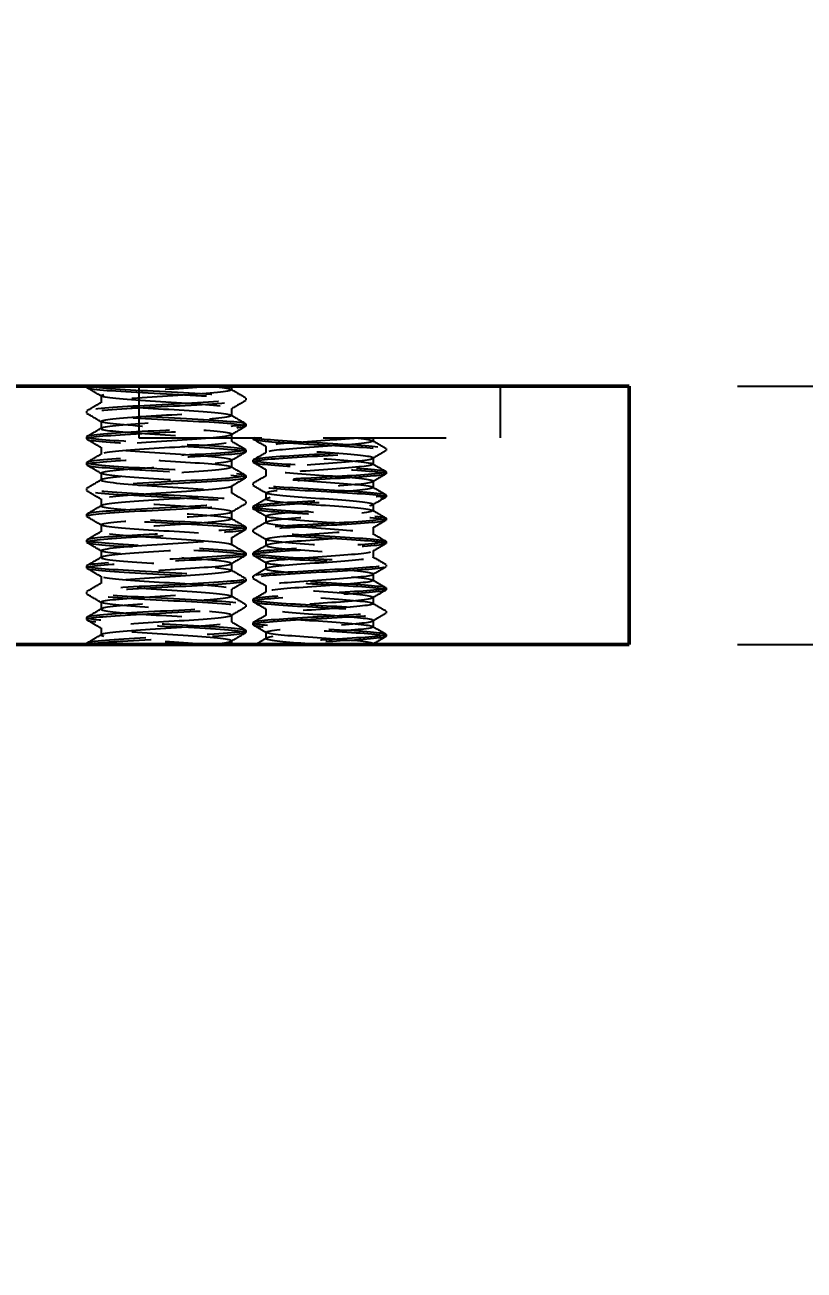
# Model space of a CAD drawing. Header units: millimetres. Extents: x 0 to 420, y 0 to 297.
# Drawn here: x 212.19 to 227.29, y 67.85 to 91.97 of the extents above; entities that cross this region are included whole.
import ezdxf

# ---------------------------------------------------------------- set-up
doc = ezdxf.new("R2010")
doc.units = ezdxf.units.MM
doc.header["$LTSCALE"] = 0.75
doc.linetypes.add('HIDDEN2', pattern=[4.7625, 3.175, -1.5875])
for name, color, linetype, lineweight in [('FD_Dimensions', 7, 'Continuous', 25), ('Hidden', 7, 'HIDDEN2', 25), ('Visible', 7, 'Continuous', 50)]:
    doc.layers.add(name, color=color, linetype=linetype, lineweight=lineweight)
doc.styles.get("Standard").update_dxf_attribs({"font": 'Arial.ttf'})
doc.dimstyles.new('Dim-ISO-25', dxfattribs={"dimtxt": 3.5, "dimasz": 3.5, "dimexe": 2.1, "dimexo": 2.1, "dimgap": 1.4, "dimtad": 1, "dimzin": 12, "dimdsep": 46, "dimtxsty": 'Standard', "dimcen": 0, "dimazin": 3, "dimtp": 0.1, "dimtm": 0.1, "dimtfac": 0.714286, "dimtmove": 0, "dimatfit": 3, "dimfxl": 1, "dimtzin": 12, "dimarcsym": 0})

# ---------------------------------------------------------------- blocks, each defined once
blk = doc.blocks.new('*D38')
at = {"layer": 'Defpoints', "color": 0, "transparency": 16777216}
for p in [(223.898583, 84.968496), (223.898583, 79.968496), (255.398583, 79.968496)]:
    blk.add_point(p, dxfattribs=at)
at = {"layer": 'FD_Dimensions', "color": 0, "lineweight": -2, "transparency": 16777216}
for p, q in [((255.398583, 88.468496), (255.398583, 91.968496)), ((225.998583, 84.968496), (257.498583, 84.968496)), ((255.398583, 84.968496), (255.398583, 79.968496)), ((225.998583, 79.968496), (257.498583, 79.968496)), ((255.398583, 76.468496), (255.398583, 67.847896))]:
    blk.add_line(p, q, dxfattribs=at)
at = {"layer": 'FD_Dimensions', "color": 0, "transparency": 16777216}
for points in [[(254.81525, 88.468496), (255.981917, 88.468496), (255.398583, 84.968496)], [(254.81525, 76.468496), (255.981917, 76.468496), (255.398583, 79.968496)]]:
    blk.add_solid(points, dxfattribs=at)
at = {"layer": 'FD_Dimensions', "color": 0, "transparency": 16777216, "insert": (252.21874, 70.408196), "char_height": 3.5, "attachment_point": 5, "rotation": 90}
blk.add_mtext('5', dxfattribs=at)

msp = doc.modelspace()

# ---------------------------------------------------------------- linework, layer by layer
at = {"layer": 'Hidden'}
for p, q in [((213.386, 84.968), (213.386, 84.948)), ((214.399, 84.968), (214.399, 83.968)), ((216.193, 84.968), (216.193, 84.9)), ((221.399, 84.968), (221.399, 83.968)), ((213.664, 84.787), (213.664, 84.65)), ((216.472, 84.739), (216.472, 84.698)), ((213.386, 84.489), (213.386, 84.448)), ((216.193, 84.537), (216.193, 84.4)), ((213.664, 84.287), (213.664, 84.15)), ((216.472, 84.239), (216.472, 84.198)), ((213.386, 83.989), (213.386, 83.948)), ((214.399, 83.968), (221.399, 83.968)), ((216.193, 84.037), (216.193, 83.9)), ((216.609, 83.968), (216.609, 83.95)), ((218.936, 83.968), (218.936, 83.908)), ((213.664, 83.787), (213.664, 83.65)), ((216.472, 83.739), (216.472, 83.698)), ((216.861, 83.804), (216.861, 83.683)), ((219.189, 83.762), (219.189, 83.725)), ((213.386, 83.489), (213.386, 83.448)), ((216.193, 83.537), (216.193, 83.4)), ((216.609, 83.537), (216.609, 83.5)), ((218.936, 83.579), (218.936, 83.458)), ((213.664, 83.287), (213.664, 83.15)), ((216.472, 83.239), (216.472, 83.198)), ((216.861, 83.354), (216.861, 83.233)), ((219.189, 83.312), (219.189, 83.275)), ((213.386, 82.989), (213.386, 82.948)), ((216.193, 83.037), (216.193, 82.9)), ((216.609, 83.087), (216.609, 83.05)), ((218.936, 83.129), (218.936, 83.008)), ((213.664, 82.787), (213.664, 82.65)), ((216.472, 82.739), (216.472, 82.698)), ((216.861, 82.904), (216.861, 82.783)), ((219.189, 82.862), (219.189, 82.825)), ((216.193, 82.537), (216.193, 82.4)), ((216.609, 82.637), (216.609, 82.6)), ((218.936, 82.679), (218.936, 82.558)), ((213.386, 82.489), (213.386, 82.448)), ((213.664, 82.287), (213.664, 82.15)), ((216.861, 82.454), (216.861, 82.333)), ((219.189, 82.412), (219.189, 82.375)), ((216.193, 82.037), (216.193, 81.9)), ((216.472, 82.239), (216.472, 82.198)), ((216.609, 82.187), (216.609, 82.15)), ((218.936, 82.229), (218.936, 82.108)), ((213.386, 81.989), (213.386, 81.948)), ((213.664, 81.787), (213.664, 81.65)), ((216.861, 82.004), (216.861, 81.883)), ((218.936, 81.779), (218.936, 81.658)), ((219.189, 81.962), (219.189, 81.925)), ((216.193, 81.537), (216.193, 81.4)), ((216.472, 81.739), (216.472, 81.698)), ((216.609, 81.737), (216.609, 81.7)), ((216.861, 81.554), (216.861, 81.433)), ((213.386, 81.489), (213.386, 81.448)), ((213.664, 81.287), (213.664, 81.15)), ((216.609, 81.287), (216.609, 81.25)), ((218.936, 81.329), (218.936, 81.208)), ((219.189, 81.512), (219.189, 81.475)), ((216.472, 81.239), (216.472, 81.198)), ((216.861, 81.104), (216.861, 80.983)), ((219.189, 81.062), (219.189, 81.025)), ((213.386, 80.989), (213.386, 80.948)), ((216.193, 81.037), (216.193, 80.9)), ((216.609, 80.837), (216.609, 80.8)), ((218.936, 80.879), (218.936, 80.758)), ((213.664, 80.787), (213.664, 80.65)), ((216.472, 80.739), (216.472, 80.698)), ((216.861, 80.654), (216.861, 80.533)), ((219.189, 80.612), (219.189, 80.575)), ((213.386, 80.489), (213.386, 80.448)), ((216.193, 80.537), (216.193, 80.4)), ((216.609, 80.387), (216.609, 80.35)), ((218.936, 80.429), (218.936, 80.308)), ((213.664, 80.287), (213.664, 80.15)), ((216.472, 80.239), (216.472, 80.198)), ((216.861, 80.204), (216.861, 80.083)), ((219.189, 80.162), (219.189, 80.125)), ((213.386, 79.989), (213.386, 79.968)), ((216.193, 80.037), (216.193, 79.968)), ((218.936, 79.979), (218.936, 79.968))]:
    msp.add_line(p, q, dxfattribs=at)
for points, knots in [([(213.438, 84.968), (213.276, 84.936), (213.53, 84.904), (214.046, 84.871), (214.561, 84.839), (215.301, 84.806), (215.815, 84.774), (216.329, 84.742), (216.581, 84.709), (216.419, 84.677), (216.257, 84.645), (215.691, 84.612), (215.067, 84.58), (214.443, 84.548), (213.802, 84.515), (213.534, 84.483), (213.266, 84.451), (213.388, 84.418), (213.826, 84.386), (214.264, 84.354), (214.987, 84.322), (215.558, 84.289), (216.129, 84.257), (216.509, 84.225), (216.468, 84.193), (216.428, 84.16), (215.971, 84.128), (215.373, 84.096), (214.775, 84.064), (214.078, 84.032), (213.7, 83.999), (213.323, 83.967), (213.291, 83.935), (213.623, 83.903), (213.955, 83.871), (214.629, 83.839), (215.24, 83.807), (215.849, 83.774), (216.355, 83.742), (216.452, 83.71), (216.55, 83.678), (216.234, 83.646), (215.694, 83.614), (215.154, 83.582), (214.426, 83.55), (213.946, 83.518), (213.467, 83.486), (213.268, 83.454), (213.467, 83.422), (213.667, 83.39), (214.252, 83.358), (214.872, 83.326), (215.492, 83.294), (216.107, 83.262), (216.349, 83.23), (216.591, 83.198), (216.445, 83.166), (215.999, 83.134), (215.538, 83.101), (214.789, 83.068), (214.221, 83.035), (213.655, 83.002), (213.31, 82.969), (213.402, 82.936), (213.493, 82.903), (214.011, 82.871), (214.635, 82.838), (215.245, 82.806), (215.914, 82.774), (216.241, 82.742), (216.574, 82.709), (216.528, 82.677), (216.133, 82.644), (215.738, 82.611), (215.022, 82.579), (214.426, 82.546), (213.83, 82.514), (213.395, 82.481), (213.386, 82.449), (213.377, 82.416), (213.793, 82.384), (214.381, 82.352), (214.968, 82.319), (215.685, 82.287), (216.095, 82.254), (216.505, 82.222), (216.582, 82.19), (216.279, 82.158), (215.977, 82.125), (215.318, 82.093), (214.699, 82.061), (214.082, 82.029), (213.548, 81.996), (213.419, 81.964), (213.29, 81.932), (213.574, 81.9), (214.1, 81.868), (214.625, 81.836), (215.356, 81.804), (215.854, 81.772), (216.351, 81.739), (216.583, 81.707), (216.411, 81.675), (216.239, 81.643), (215.675, 81.611), (215.057, 81.579), (214.441, 81.547), (213.811, 81.516), (213.541, 81.484), (213.263, 81.451), (213.387, 81.418), (213.836, 81.385), (214.284, 81.353), (215.021, 81.32), (215.593, 81.287), (216.162, 81.255), (216.527, 81.222), (216.464, 81.19), (216.401, 81.157), (215.918, 81.125), (215.309, 81.093), (214.702, 81.06), (214.013, 81.028), (213.658, 80.996), (213.304, 80.964), (213.306, 80.931), (213.664, 80.899), (214.02, 80.867), (214.705, 80.835), (215.308, 80.803), (215.909, 80.771), (216.389, 80.739), (216.461, 80.707), (216.535, 80.674), (216.174, 80.641), (215.603, 80.609), (215.036, 80.576), (214.303, 80.544), (213.852, 80.511), (213.404, 80.479), (213.265, 80.447), (213.518, 80.415), (213.769, 80.383), (214.391, 80.35), (215.012, 80.318), (215.644, 80.286), (216.23, 80.253), (216.409, 80.22), (216.585, 80.188), (216.354, 80.156), (215.856, 80.124), (215.354, 80.092), (214.613, 80.059), (214.086, 80.027), (213.771, 80.007), (213.535, 79.988), (213.438, 79.968)], [13.875934, 13.875934, 13.875934, 13.875934, 15.098656, 15.098656, 15.098656, 16.320212, 16.320212, 16.320212, 17.540627, 17.540627, 17.540627, 18.759927, 18.759927, 18.759927, 19.978139, 19.978139, 19.978139, 21.195288, 21.195288, 21.195288, 22.411399, 22.411399, 22.411399, 23.626498, 23.626498, 23.626498, 24.840609, 24.840609, 24.840609, 26.053758, 26.053758, 26.053758, 27.26597, 27.26597, 27.26597, 28.477267, 28.477267, 28.477267, 29.687675, 29.687675, 29.687675, 30.897218, 30.897218, 30.897218, 32.10592, 32.10592, 32.10592, 33.313804, 33.313804, 33.313804, 34.520894, 34.520894, 34.520894, 35.727213, 35.727213, 35.727213, 36.932784, 36.932784, 36.932784, 38.175753, 38.175753, 38.175753, 39.413974, 39.413974, 39.413974, 40.649238, 40.649238, 40.649238, 41.857464, 41.857464, 41.857464, 43.08722, 43.08722, 43.08722, 44.314363, 44.314363, 44.314363, 45.539005, 45.539005, 45.539005, 46.761252, 46.761252, 46.761252, 47.981213, 47.981213, 47.981213, 49.19899, 49.19899, 49.19899, 50.414686, 50.414686, 50.414686, 51.628402, 51.628402, 51.628402, 52.840237, 52.840237, 52.840237, 54.050289, 54.050289, 54.050289, 55.258652, 55.258652, 55.258652, 56.465423, 56.465423, 56.465423, 57.666633, 57.666633, 57.666633, 58.903767, 58.903767, 58.903767, 60.135185, 60.135185, 60.135185, 61.361347, 61.361347, 61.361347, 62.582692, 62.582692, 62.582692, 63.799643, 63.799643, 63.799643, 65.012609, 65.012609, 65.012609, 66.221984, 66.221984, 66.221984, 67.42815, 67.42815, 67.42815, 68.663005, 68.663005, 68.663005, 69.88722, 69.88722, 69.88722, 71.10254, 71.10254, 71.10254, 72.310585, 72.310585, 72.310585, 73.541054, 73.541054, 73.541054, 74.753275, 74.753275, 74.753275, 75.975721, 75.975721, 75.975721, 76.707787, 76.707787, 76.707787, 76.707787]), ([(213.438, 84.968), (213.6, 84.936), (214.168, 84.904), (214.795, 84.871), (215.421, 84.839), (216.062, 84.806), (216.327, 84.774), (216.592, 84.742), (216.464, 84.709), (216.021, 84.677), (215.578, 84.645), (214.851, 84.612), (214.281, 84.58), (213.713, 84.548), (213.34, 84.515), (213.391, 84.483), (213.441, 84.451), (213.909, 84.418), (214.512, 84.386), (215.114, 84.354), (215.81, 84.322), (216.177, 84.289), (216.544, 84.257), (216.559, 84.225), (216.213, 84.193), (215.867, 84.16), (215.184, 84.128), (214.576, 84.096), (213.969, 84.064), (213.477, 84.032), (213.398, 83.999), (213.319, 83.967), (213.657, 83.935), (214.208, 83.903), (214.759, 83.871), (215.486, 83.839), (215.952, 83.807), (216.418, 83.774), (216.592, 83.742), (216.37, 83.71), (216.148, 83.678), (215.545, 83.646), (214.923, 83.614), (214.301, 83.582), (213.702, 83.55), (213.484, 83.518), (213.266, 83.486), (213.443, 83.454), (213.91, 83.422), (214.376, 83.39), (215.1, 83.358), (215.649, 83.326), (216.198, 83.294), (216.535, 83.262), (216.46, 83.23), (216.385, 83.198), (215.903, 83.166), (215.301, 83.134), (214.681, 83.101), (213.977, 83.068), (213.631, 83.035), (213.286, 83.002), (213.322, 82.969), (213.716, 82.936), (214.109, 82.903), (214.829, 82.871), (215.43, 82.838), (216.018, 82.806), (216.451, 82.774), (216.471, 82.742), (216.491, 82.709), (216.079, 82.677), (215.49, 82.644), (214.902, 82.611), (214.179, 82.579), (213.765, 82.546), (213.351, 82.514), (213.274, 82.481), (213.581, 82.449), (213.887, 82.416), (214.554, 82.384), (215.174, 82.352), (215.794, 82.319), (216.324, 82.287), (216.444, 82.254), (216.562, 82.222), (216.263, 82.19), (215.727, 82.158), (215.192, 82.125), (214.458, 82.093), (213.968, 82.061), (213.48, 82.029), (213.268, 81.996), (213.461, 81.964), (213.654, 81.932), (214.237, 81.9), (214.86, 81.868), (215.482, 81.836), (216.101, 81.804), (216.347, 81.772), (216.592, 81.739), (216.447, 81.707), (216, 81.675), (215.553, 81.643), (214.834, 81.611), (214.272, 81.579), (213.713, 81.547), (213.346, 81.516), (213.389, 81.484), (213.434, 81.451), (213.912, 81.418), (214.526, 81.385), (215.137, 81.353), (215.84, 81.32), (216.199, 81.287), (216.557, 81.255), (216.55, 81.222), (216.182, 81.19), (215.816, 81.157), (215.117, 81.125), (214.512, 81.093), (213.909, 81.06), (213.441, 81.028), (213.391, 80.996), (213.34, 80.964), (213.709, 80.931), (214.274, 80.899), (214.837, 80.867), (215.558, 80.835), (216.004, 80.803), (216.449, 80.771), (216.591, 80.739), (216.346, 80.707), (216.095, 80.674), (215.454, 80.641), (214.82, 80.609), (214.192, 80.576), (213.616, 80.544), (213.444, 80.511), (213.274, 80.479), (213.513, 80.447), (214.018, 80.415), (214.519, 80.383), (215.249, 80.35), (215.77, 80.318), (216.3, 80.286), (216.577, 80.253), (216.429, 80.22), (216.283, 80.188), (215.736, 80.156), (215.117, 80.124), (214.493, 80.092), (213.839, 80.059), (213.553, 80.027), (213.383, 80.007), (213.341, 79.988), (213.438, 79.968)], [14.3984, 14.3984, 14.3984, 14.3984, 15.621123, 15.621123, 15.621123, 16.842678, 16.842678, 16.842678, 18.063093, 18.063093, 18.063093, 19.282394, 19.282394, 19.282394, 20.500605, 20.500605, 20.500605, 21.717754, 21.717754, 21.717754, 22.933865, 22.933865, 22.933865, 24.148964, 24.148964, 24.148964, 25.363076, 25.363076, 25.363076, 26.576225, 26.576225, 26.576225, 27.788436, 27.788436, 27.788436, 28.999734, 28.999734, 28.999734, 30.210142, 30.210142, 30.210142, 31.419685, 31.419685, 31.419685, 32.628386, 32.628386, 32.628386, 33.83627, 33.83627, 33.83627, 35.04336, 35.04336, 35.04336, 36.249679, 36.249679, 36.249679, 37.455251, 37.455251, 37.455251, 38.69822, 38.69822, 38.69822, 39.93644, 39.93644, 39.93644, 41.171705, 41.171705, 41.171705, 42.379931, 42.379931, 42.379931, 43.609686, 43.609686, 43.609686, 44.83683, 44.83683, 44.83683, 46.061471, 46.061471, 46.061471, 47.283719, 47.283719, 47.283719, 48.503679, 48.503679, 48.503679, 49.721456, 49.721456, 49.721456, 50.937152, 50.937152, 50.937152, 52.150869, 52.150869, 52.150869, 53.362704, 53.362704, 53.362704, 54.572755, 54.572755, 54.572755, 55.781119, 55.781119, 55.781119, 56.987889, 56.987889, 56.987889, 58.189099, 58.189099, 58.189099, 59.426233, 59.426233, 59.426233, 60.657651, 60.657651, 60.657651, 61.883813, 61.883813, 61.883813, 63.105158, 63.105158, 63.105158, 64.32211, 64.32211, 64.32211, 65.535076, 65.535076, 65.535076, 66.74445, 66.74445, 66.74445, 67.950616, 67.950616, 67.950616, 69.185472, 69.185472, 69.185472, 70.409687, 70.409687, 70.409687, 71.625007, 71.625007, 71.625007, 72.833051, 72.833051, 72.833051, 74.06352, 74.06352, 74.06352, 75.275742, 75.275742, 75.275742, 76.498187, 76.498187, 76.498187, 77.230253, 77.230253, 77.230253, 77.230253]), ([(215.754, 79.968), (216.164, 80.003), (216.304, 80.037), (216.08, 80.071), (215.857, 80.105), (215.29, 80.139), (214.754, 80.173), (214.219, 80.207), (213.759, 80.241), (213.678, 80.275), (213.598, 80.309), (213.902, 80.343), (214.391, 80.377), (214.879, 80.411), (215.511, 80.445), (215.871, 80.479), (216.23, 80.513), (216.289, 80.547), (216.007, 80.581), (215.726, 80.614), (215.129, 80.648), (214.608, 80.682), (214.088, 80.716), (213.685, 80.75), (213.665, 80.784), (213.645, 80.818), (214.007, 80.852), (214.515, 80.885), (215.023, 80.919), (215.634, 80.953), (215.951, 80.987), (216.267, 81.021), (216.262, 81.054), (215.94, 81.088), (215.618, 81.122), (215.004, 81.156), (214.5, 81.189), (213.996, 81.223), (213.64, 81.257), (213.665, 81.291), (213.69, 81.324), (214.093, 81.358), (214.612, 81.392), (215.13, 81.425), (215.722, 81.459), (216.004, 81.493), (216.285, 81.526), (216.234, 81.56), (215.884, 81.594), (215.518, 81.629), (214.855, 81.664), (214.357, 81.699), (213.865, 81.734), (213.578, 81.769), (213.691, 81.803), (213.803, 81.838), (214.304, 81.873), (214.853, 81.907), (215.4, 81.942), (215.948, 81.976), (216.125, 82.011), (216.302, 82.045), (216.096, 82.08), (215.645, 82.114), (215.202, 82.148), (214.561, 82.182), (214.141, 82.215), (213.715, 82.25), (213.552, 82.284), (213.761, 82.318), (213.969, 82.352), (214.53, 82.387), (215.07, 82.421), (215.609, 82.455), (216.081, 82.489), (216.174, 82.523), (216.267, 82.557), (215.974, 82.591), (215.489, 82.625), (215.005, 82.659), (214.37, 82.693), (214.002, 82.727), (213.635, 82.761), (213.565, 82.795), (213.838, 82.829), (214.11, 82.863), (214.701, 82.897), (215.224, 82.931), (215.746, 82.964), (216.158, 82.998), (216.191, 83.032), (216.223, 83.066), (215.875, 83.1), (215.373, 83.133), (214.871, 83.167), (214.257, 83.201), (213.929, 83.234), (213.601, 83.268), (213.586, 83.302), (213.892, 83.335), (214.208, 83.37), (214.84, 83.405), (215.359, 83.44), (215.875, 83.474), (216.232, 83.509), (216.189, 83.543), (216.148, 83.577), (215.73, 83.61), (215.208, 83.644), (214.678, 83.678), (214.084, 83.713), (213.822, 83.747), (213.56, 83.781), (213.649, 83.815), (214.029, 83.849), (214.408, 83.883), (215.044, 83.917), (215.521, 83.951), (215.995, 83.984), (216.272, 84.018), (216.17, 84.052), (216.068, 84.086), (215.599, 84.12), (215.067, 84.153), (214.519, 84.188), (213.951, 84.223), (213.751, 84.257), (213.55, 84.292), (213.734, 84.327), (214.178, 84.361), (214.613, 84.395), (215.26, 84.429), (215.692, 84.463), (216.12, 84.497), (216.301, 84.531), (216.116, 84.565), (215.926, 84.6), (215.367, 84.634), (214.818, 84.669), (214.28, 84.703), (213.798, 84.737), (213.69, 84.771), (213.58, 84.806), (213.868, 84.84), (214.359, 84.875), (214.802, 84.906), (215.377, 84.937), (215.754, 84.968)], [-62.831853, -62.831853, -62.831853, -62.831853, -61.546745, -61.546745, -61.546745, -60.262925, -60.262925, -60.262925, -58.980363, -58.980363, -58.980363, -57.699029, -57.699029, -57.699029, -56.418892, -56.418892, -56.418892, -55.139922, -55.139922, -55.139922, -53.862092, -53.862092, -53.862092, -52.58537, -52.58537, -52.58537, -51.309728, -51.309728, -51.309728, -50.035138, -50.035138, -50.035138, -48.761571, -48.761571, -48.761571, -47.488999, -47.488999, -47.488999, -46.217393, -46.217393, -46.217393, -44.946726, -44.946726, -44.946726, -43.676971, -43.676971, -43.676971, -42.4081, -42.4081, -42.4081, -41.082847, -41.082847, -41.082847, -39.774673, -39.774673, -39.774673, -38.470038, -38.470038, -38.470038, -37.168799, -37.168799, -37.168799, -35.870816, -35.870816, -35.870816, -34.59571, -34.59571, -34.59571, -33.303788, -33.303788, -33.303788, -32.014722, -32.014722, -32.014722, -30.728387, -30.728387, -30.728387, -29.444656, -29.444656, -29.444656, -28.163408, -28.163408, -28.163408, -26.884522, -26.884522, -26.884522, -25.607879, -25.607879, -25.607879, -24.333366, -24.333366, -24.333366, -23.060866, -23.060866, -23.060866, -21.790269, -21.790269, -21.790269, -20.521464, -20.521464, -20.521464, -19.2134, -19.2134, -19.2134, -17.912271, -17.912271, -17.912271, -16.641679, -16.641679, -16.641679, -15.352658, -15.352658, -15.352658, -14.068973, -14.068973, -14.068973, -12.790133, -12.790133, -12.790133, -11.515664, -11.515664, -11.515664, -10.24511, -10.24511, -10.24511, -8.937218, -8.937218, -8.937218, -7.629671, -7.629671, -7.629671, -6.346354, -6.346354, -6.346354, -5.072199, -5.072199, -5.072199, -3.765408, -3.765408, -3.765408, -2.482862, -2.482862, -2.482862, -1.178357, -1.178357, -1.178357, 0, 0, 0, 0]), ([(215.754, 84.968), (216.164, 84.934), (216.304, 84.9), (216.08, 84.866), (215.857, 84.832), (215.29, 84.798), (214.754, 84.764), (214.219, 84.73), (213.759, 84.696), (213.678, 84.662), (213.598, 84.628), (213.902, 84.594), (214.391, 84.56), (214.879, 84.526), (215.511, 84.492), (215.871, 84.458), (216.23, 84.424), (216.289, 84.39), (216.007, 84.356), (215.726, 84.322), (215.129, 84.289), (214.608, 84.255), (214.088, 84.221), (213.685, 84.187), (213.665, 84.153), (213.645, 84.119), (214.007, 84.085), (214.515, 84.052), (215.023, 84.018), (215.634, 83.984), (215.951, 83.95), (216.267, 83.916), (216.262, 83.883), (215.94, 83.849), (215.618, 83.815), (215.004, 83.781), (214.5, 83.748), (213.996, 83.714), (213.64, 83.68), (213.665, 83.646), (213.69, 83.613), (214.093, 83.579), (214.612, 83.545), (215.13, 83.512), (215.722, 83.478), (216.004, 83.444), (216.285, 83.411), (216.234, 83.377), (215.884, 83.343), (215.518, 83.308), (214.855, 83.273), (214.357, 83.238), (213.865, 83.203), (213.578, 83.168), (213.691, 83.134), (213.803, 83.099), (214.304, 83.064), (214.853, 83.03), (215.4, 82.995), (215.948, 82.961), (216.125, 82.926), (216.302, 82.892), (216.096, 82.857), (215.645, 82.823), (215.202, 82.789), (214.561, 82.755), (214.141, 82.722), (213.715, 82.687), (213.552, 82.653), (213.761, 82.619), (213.969, 82.585), (214.53, 82.55), (215.07, 82.516), (215.609, 82.482), (216.081, 82.448), (216.174, 82.414), (216.267, 82.38), (215.974, 82.346), (215.489, 82.312), (215.005, 82.278), (214.37, 82.244), (214.002, 82.21), (213.635, 82.176), (213.565, 82.142), (213.838, 82.108), (214.11, 82.074), (214.701, 82.04), (215.224, 82.006), (215.746, 81.972), (216.158, 81.939), (216.191, 81.905), (216.223, 81.871), (215.875, 81.837), (215.373, 81.804), (214.871, 81.77), (214.257, 81.736), (213.929, 81.703), (213.601, 81.669), (213.586, 81.635), (213.892, 81.602), (214.208, 81.567), (214.84, 81.532), (215.359, 81.497), (215.875, 81.463), (216.232, 81.428), (216.189, 81.394), (216.148, 81.36), (215.73, 81.327), (215.208, 81.293), (214.678, 81.259), (214.084, 81.224), (213.822, 81.19), (213.56, 81.156), (213.649, 81.122), (214.029, 81.088), (214.408, 81.054), (215.044, 81.02), (215.521, 80.986), (215.995, 80.952), (216.272, 80.919), (216.17, 80.885), (216.068, 80.851), (215.599, 80.817), (215.067, 80.784), (214.519, 80.749), (213.951, 80.714), (213.751, 80.68), (213.55, 80.645), (213.734, 80.61), (214.178, 80.576), (214.613, 80.542), (215.26, 80.508), (215.692, 80.474), (216.12, 80.44), (216.301, 80.406), (216.116, 80.372), (215.926, 80.337), (215.367, 80.303), (214.818, 80.268), (214.28, 80.234), (213.798, 80.2), (213.69, 80.166), (213.58, 80.131), (213.868, 80.097), (214.359, 80.062), (214.802, 80.031), (215.377, 80), (215.754, 79.968)], [2.020572, 2.020572, 2.020572, 2.020572, 3.305681, 3.305681, 3.305681, 4.5895, 4.5895, 4.5895, 5.872062, 5.872062, 5.872062, 7.153397, 7.153397, 7.153397, 8.433534, 8.433534, 8.433534, 9.712503, 9.712503, 9.712503, 10.990334, 10.990334, 10.990334, 12.267056, 12.267056, 12.267056, 13.542697, 13.542697, 13.542697, 14.817288, 14.817288, 14.817288, 16.090855, 16.090855, 16.090855, 17.363427, 17.363427, 17.363427, 18.635033, 18.635033, 18.635033, 19.905699, 19.905699, 19.905699, 21.175454, 21.175454, 21.175454, 22.444326, 22.444326, 22.444326, 23.769579, 23.769579, 23.769579, 25.077753, 25.077753, 25.077753, 26.382387, 26.382387, 26.382387, 27.683626, 27.683626, 27.683626, 28.981609, 28.981609, 28.981609, 30.256716, 30.256716, 30.256716, 31.548638, 31.548638, 31.548638, 32.837703, 32.837703, 32.837703, 34.124039, 34.124039, 34.124039, 35.407769, 35.407769, 35.407769, 36.689018, 36.689018, 36.689018, 37.967904, 37.967904, 37.967904, 39.244546, 39.244546, 39.244546, 40.51906, 40.51906, 40.51906, 41.791559, 41.791559, 41.791559, 43.062156, 43.062156, 43.062156, 44.330962, 44.330962, 44.330962, 45.639026, 45.639026, 45.639026, 46.940154, 46.940154, 46.940154, 48.210746, 48.210746, 48.210746, 49.499767, 49.499767, 49.499767, 50.783452, 50.783452, 50.783452, 52.062293, 52.062293, 52.062293, 53.336762, 53.336762, 53.336762, 54.607316, 54.607316, 54.607316, 55.915208, 55.915208, 55.915208, 57.222755, 57.222755, 57.222755, 58.506072, 58.506072, 58.506072, 59.780226, 59.780226, 59.780226, 61.087017, 61.087017, 61.087017, 62.369563, 62.369563, 62.369563, 63.674068, 63.674068, 63.674068, 64.852426, 64.852426, 64.852426, 64.852426]), ([(216.653, 83.968), (216.795, 83.938), (217.306, 83.908), (217.852, 83.877), (218.399, 83.847), (218.937, 83.817), (219.117, 83.786), (219.296, 83.756), (219.105, 83.726), (218.665, 83.695), (218.227, 83.665), (217.576, 83.635), (217.136, 83.605), (216.696, 83.574), (216.502, 83.544), (216.678, 83.514), (216.854, 83.483), (217.387, 83.453), (217.931, 83.423), (218.475, 83.393), (218.988, 83.363), (219.138, 83.332), (219.289, 83.302), (219.065, 83.272), (218.612, 83.242), (218.159, 83.212), (217.512, 83.181), (217.089, 83.151), (216.666, 83.121), (216.499, 83.091), (216.696, 83.061), (216.893, 83.031), (217.437, 83.001), (217.979, 82.97), (218.541, 82.939), (219.052, 82.908), (219.163, 82.877), (219.274, 82.846), (218.981, 82.814), (218.482, 82.783), (217.985, 82.752), (217.326, 82.722), (216.949, 82.691), (216.572, 82.66), (216.508, 82.629), (216.799, 82.598), (217.089, 82.567), (217.708, 82.536), (218.243, 82.505), (218.776, 82.475), (219.181, 82.444), (219.188, 82.413), (219.196, 82.383), (218.807, 82.352), (218.28, 82.321), (217.753, 82.291), (217.132, 82.26), (216.826, 82.229), (216.52, 82.199), (216.554, 82.168), (216.904, 82.138), (217.253, 82.107), (217.89, 82.077), (218.396, 82.046), (218.901, 82.016), (219.236, 81.986), (219.182, 81.955), (219.128, 81.925), (218.691, 81.895), (218.155, 81.864), (217.62, 81.834), (217.029, 81.804), (216.767, 81.773), (216.505, 81.743), (216.591, 81.713), (216.969, 81.682), (217.347, 81.652), (217.985, 81.622), (218.473, 81.592), (218.959, 81.562), (219.257, 81.531), (219.173, 81.501), (219.09, 81.471), (218.634, 81.441), (218.097, 81.411), (217.545, 81.38), (216.955, 81.349), (216.724, 81.318), (216.494, 81.287), (216.64, 81.256), (217.063, 81.225), (217.485, 81.195), (218.146, 81.164), (218.608, 81.133), (219.068, 81.103), (219.293, 81.072), (219.134, 81.041), (218.975, 81.011), (218.45, 80.98), (217.902, 80.95), (217.355, 80.92), (216.829, 80.889), (216.667, 80.859), (216.505, 80.829), (216.716, 80.798), (217.164, 80.768), (217.611, 80.738), (218.257, 80.708), (218.687, 80.678), (219.129, 80.647), (219.304, 80.616), (219.094, 80.585), (218.887, 80.554), (218.321, 80.523), (217.771, 80.493), (217.226, 80.462), (216.741, 80.432), (216.634, 80.401), (216.527, 80.371), (216.8, 80.341), (217.277, 80.311), (217.765, 80.28), (218.426, 80.249), (218.817, 80.218), (219.201, 80.188), (219.294, 80.157), (219.035, 80.127), (218.773, 80.096), (218.172, 80.066), (217.63, 80.035), (217.241, 80.013), (216.897, 79.991), (216.729, 79.968)], [14.400012, 14.400012, 14.400012, 14.400012, 15.672107, 15.672107, 15.672107, 16.943087, 16.943087, 16.943087, 18.212982, 18.212982, 18.212982, 19.48182, 19.48182, 19.48182, 20.749628, 20.749628, 20.749628, 22.016436, 22.016436, 22.016436, 23.28227, 23.28227, 23.28227, 24.547159, 24.547159, 24.547159, 25.811129, 25.811129, 25.811129, 27.074207, 27.074207, 27.074207, 28.336421, 28.336421, 28.336421, 29.646238, 29.646238, 29.646238, 30.946595, 30.946595, 30.946595, 32.243499, 32.243499, 32.243499, 33.537092, 33.537092, 33.537092, 34.827509, 34.827509, 34.827509, 36.114884, 36.114884, 36.114884, 37.399348, 37.399348, 37.399348, 38.681028, 38.681028, 38.681028, 39.960048, 39.960048, 39.960048, 41.236532, 41.236532, 41.236532, 42.510598, 42.510598, 42.510598, 43.782365, 43.782365, 43.782365, 45.051948, 45.051948, 45.051948, 46.319461, 46.319461, 46.319461, 47.585014, 47.585014, 47.585014, 48.848719, 48.848719, 48.848719, 50.110683, 50.110683, 50.110683, 51.410166, 51.410166, 51.410166, 52.702945, 52.702945, 52.702945, 53.989568, 53.989568, 53.989568, 55.270553, 55.270553, 55.270553, 56.5464, 56.5464, 56.5464, 57.817587, 57.817587, 57.817587, 59.084575, 59.084575, 59.084575, 60.34781, 60.34781, 60.34781, 61.645517, 61.645517, 61.645517, 62.930614, 62.930614, 62.930614, 64.205174, 64.205174, 64.205174, 65.471106, 65.471106, 65.471106, 66.765273, 66.765273, 66.765273, 68.037291, 68.037291, 68.037291, 69.324641, 69.324641, 69.324641, 70.250548, 70.250548, 70.250548, 70.250548]), ([(216.653, 83.968), (216.511, 83.938), (216.749, 83.908), (217.212, 83.877), (217.674, 83.847), (218.324, 83.817), (218.739, 83.786), (219.153, 83.756), (219.299, 83.726), (219.082, 83.695), (218.866, 83.665), (218.304, 83.635), (217.761, 83.605), (217.219, 83.574), (216.74, 83.544), (216.633, 83.514), (216.527, 83.483), (216.802, 83.453), (217.28, 83.423), (217.757, 83.393), (218.4, 83.363), (218.792, 83.332), (219.185, 83.302), (219.296, 83.272), (219.055, 83.242), (218.814, 83.212), (218.24, 83.181), (217.702, 83.151), (217.166, 83.121), (216.708, 83.091), (216.624, 83.061), (216.54, 83.031), (216.836, 83.001), (217.322, 82.97), (217.826, 82.939), (218.491, 82.908), (218.865, 82.877), (219.235, 82.846), (219.285, 82.814), (218.981, 82.783), (218.677, 82.752), (218.047, 82.722), (217.515, 82.691), (216.984, 82.66), (216.595, 82.629), (216.609, 82.598), (216.623, 82.567), (217.035, 82.536), (217.572, 82.505), (218.108, 82.475), (218.721, 82.444), (219.006, 82.413), (219.289, 82.383), (219.221, 82.352), (218.847, 82.321), (218.473, 82.291), (217.825, 82.26), (217.33, 82.229), (216.837, 82.199), (216.536, 82.168), (216.626, 82.138), (216.716, 82.107), (217.187, 82.077), (217.732, 82.046), (218.275, 82.016), (218.846, 81.986), (219.073, 81.955), (219.299, 81.925), (219.164, 81.895), (218.755, 81.864), (218.346, 81.834), (217.698, 81.804), (217.231, 81.773), (216.765, 81.743), (216.516, 81.713), (216.646, 81.682), (216.775, 81.652), (217.272, 81.622), (217.815, 81.592), (218.358, 81.562), (218.903, 81.531), (219.101, 81.501), (219.298, 81.471), (219.132, 81.441), (218.71, 81.411), (218.276, 81.38), (217.605, 81.349), (217.15, 81.318), (216.697, 81.287), (216.497, 81.256), (216.683, 81.225), (216.868, 81.195), (217.419, 81.164), (217.972, 81.133), (218.522, 81.103), (219.027, 81.072), (219.154, 81.041), (219.28, 81.011), (219.022, 80.98), (218.548, 80.95), (218.076, 80.92), (217.428, 80.889), (217.026, 80.859), (216.625, 80.829), (216.499, 80.798), (216.731, 80.768), (216.962, 80.738), (217.53, 80.708), (218.068, 80.678), (218.621, 80.647), (219.097, 80.616), (219.176, 80.585), (219.254, 80.554), (218.936, 80.523), (218.433, 80.493), (217.934, 80.462), (217.294, 80.432), (216.931, 80.401), (216.571, 80.371), (216.513, 80.341), (216.794, 80.311), (217.081, 80.28), (217.701, 80.249), (218.238, 80.218), (218.766, 80.188), (219.17, 80.157), (219.188, 80.127), (219.206, 80.096), (218.826, 80.066), (218.3, 80.035), (217.921, 80.013), (217.486, 79.991), (217.16, 79.968)], [13.874321, 13.874321, 13.874321, 13.874321, 15.146416, 15.146416, 15.146416, 16.417396, 16.417396, 16.417396, 17.687291, 17.687291, 17.687291, 18.956129, 18.956129, 18.956129, 20.223937, 20.223937, 20.223937, 21.490745, 21.490745, 21.490745, 22.756579, 22.756579, 22.756579, 24.021468, 24.021468, 24.021468, 25.285438, 25.285438, 25.285438, 26.548516, 26.548516, 26.548516, 27.810731, 27.810731, 27.810731, 29.120547, 29.120547, 29.120547, 30.420904, 30.420904, 30.420904, 31.717808, 31.717808, 31.717808, 33.011401, 33.011401, 33.011401, 34.301818, 34.301818, 34.301818, 35.589193, 35.589193, 35.589193, 36.873657, 36.873657, 36.873657, 38.155337, 38.155337, 38.155337, 39.434357, 39.434357, 39.434357, 40.710841, 40.710841, 40.710841, 41.984907, 41.984907, 41.984907, 43.256674, 43.256674, 43.256674, 44.526257, 44.526257, 44.526257, 45.79377, 45.79377, 45.79377, 47.059324, 47.059324, 47.059324, 48.323028, 48.323028, 48.323028, 49.584992, 49.584992, 49.584992, 50.884475, 50.884475, 50.884475, 52.177255, 52.177255, 52.177255, 53.463877, 53.463877, 53.463877, 54.744862, 54.744862, 54.744862, 56.020709, 56.020709, 56.020709, 57.291896, 57.291896, 57.291896, 58.558884, 58.558884, 58.558884, 59.822119, 59.822119, 59.822119, 61.119826, 61.119826, 61.119826, 62.404923, 62.404923, 62.404923, 63.679483, 63.679483, 63.679483, 64.945415, 64.945415, 64.945415, 66.239582, 66.239582, 66.239582, 67.5116, 67.5116, 67.5116, 68.79895, 68.79895, 68.79895, 69.724858, 69.724858, 69.724858, 69.724858]), ([(218.925, 79.968), (218.993, 80.001), (218.711, 80.033), (218.278, 80.065), (217.846, 80.097), (217.308, 80.129), (217.044, 80.161), (216.781, 80.193), (216.819, 80.225), (217.13, 80.257), (217.442, 80.289), (217.996, 80.321), (218.402, 80.353), (218.807, 80.385), (219.023, 80.417), (218.898, 80.449), (218.773, 80.481), (218.319, 80.512), (217.857, 80.544), (217.395, 80.576), (216.97, 80.608), (216.88, 80.64), (216.791, 80.672), (217.046, 80.704), (217.466, 80.736), (217.886, 80.768), (218.429, 80.799), (218.714, 80.831), (219.01, 80.864), (218.995, 80.897), (218.681, 80.93), (218.368, 80.963), (217.793, 80.996), (217.38, 81.029), (216.968, 81.062), (216.763, 81.095), (216.916, 81.127), (217.068, 81.16), (217.56, 81.193), (218.03, 81.226), (218.499, 81.258), (218.897, 81.291), (218.933, 81.323), (218.97, 81.356), (218.643, 81.389), (218.19, 81.421), (217.738, 81.454), (217.208, 81.486), (216.985, 81.519), (216.762, 81.551), (216.867, 81.583), (217.223, 81.616), (217.579, 81.648), (218.148, 81.68), (218.522, 81.713), (218.896, 81.745), (219.037, 81.777), (218.844, 81.809), (218.652, 81.842), (218.148, 81.874), (217.691, 81.906), (217.235, 81.938), (216.873, 81.97), (216.861, 82.002), (216.85, 82.034), (217.189, 82.066), (217.639, 82.098), (218.087, 82.13), (218.602, 82.162), (218.817, 82.194), (219.032, 82.226), (218.929, 82.258), (218.581, 82.29), (218.232, 82.322), (217.673, 82.354), (217.297, 82.386), (216.907, 82.419), (216.756, 82.452), (216.956, 82.485), (217.155, 82.518), (217.679, 82.551), (218.141, 82.583), (218.601, 82.616), (218.951, 82.649), (218.936, 82.681), (218.92, 82.714), (218.545, 82.746), (218.081, 82.779), (217.62, 82.811), (217.12, 82.844), (216.94, 82.876), (216.761, 82.908), (216.918, 82.94), (217.299, 82.972), (217.678, 83.004), (218.241, 83.037), (218.588, 83.069), (218.934, 83.101), (219.032, 83.132), (218.812, 83.164), (218.594, 83.196), (218.085, 83.228), (217.64, 83.26), (217.181, 83.292), (216.838, 83.325), (216.862, 83.358), (216.886, 83.39), (217.267, 83.422), (217.73, 83.455), (218.189, 83.487), (218.682, 83.519), (218.859, 83.551), (219.034, 83.583), (218.88, 83.615), (218.506, 83.647), (218.124, 83.679), (217.551, 83.712), (217.202, 83.744), (216.859, 83.776), (216.766, 83.808), (216.989, 83.84), (217.214, 83.872), (217.735, 83.904), (218.182, 83.936), (218.332, 83.947), (218.471, 83.958), (218.587, 83.968)], [-55.850536, -55.850536, -55.850536, -55.850536, -54.507327, -54.507327, -54.507327, -53.165359, -53.165359, -53.165359, -51.824599, -51.824599, -51.824599, -50.485013, -50.485013, -50.485013, -49.146569, -49.146569, -49.146569, -47.809233, -47.809233, -47.809233, -46.472972, -46.472972, -46.472972, -45.137755, -45.137755, -45.137755, -43.803549, -43.803549, -43.803549, -42.420924, -42.420924, -42.420924, -41.042543, -41.042543, -41.042543, -39.668231, -39.668231, -39.668231, -38.297818, -38.297818, -38.297818, -36.931137, -36.931137, -36.931137, -35.568026, -35.568026, -35.568026, -34.206225, -34.206225, -34.206225, -32.84979, -32.84979, -32.84979, -31.496463, -31.496463, -31.496463, -30.146097, -30.146097, -30.146097, -28.798548, -28.798548, -28.798548, -27.453676, -27.453676, -27.453676, -26.111342, -26.111342, -26.111342, -24.771411, -24.771411, -24.771411, -23.43375, -23.43375, -23.43375, -22.098228, -22.098228, -22.098228, -20.714366, -20.714366, -20.714366, -19.33893, -19.33893, -19.33893, -17.97123, -17.97123, -17.97123, -16.610609, -16.610609, -16.610609, -15.256445, -15.256445, -15.256445, -13.908144, -13.908144, -13.908144, -12.565139, -12.565139, -12.565139, -11.226882, -11.226882, -11.226882, -9.898391, -9.898391, -9.898391, -8.528185, -8.528185, -8.528185, -7.171969, -7.171969, -7.171969, -5.827311, -5.827311, -5.827311, -4.491981, -4.491981, -4.491981, -3.131377, -3.131377, -3.131377, -1.793252, -1.793252, -1.793252, -0.448586, -0.448586, -0.448586, 0, 0, 0, 0]), ([(218.587, 83.968), (218.935, 83.936), (219.032, 83.904), (218.81, 83.872), (218.589, 83.84), (218.07, 83.808), (217.623, 83.776), (217.176, 83.744), (216.844, 83.712), (216.862, 83.68), (216.88, 83.648), (217.246, 83.616), (217.7, 83.584), (218.155, 83.552), (218.654, 83.52), (218.844, 83.488), (219.035, 83.456), (218.899, 83.425), (218.533, 83.393), (218.167, 83.361), (217.607, 83.329), (217.247, 83.297), (216.888, 83.265), (216.763, 83.233), (216.961, 83.201), (217.159, 83.169), (217.659, 83.138), (218.111, 83.106), (218.579, 83.073), (218.945, 83.04), (218.936, 83.007), (218.928, 82.974), (218.548, 82.941), (218.079, 82.908), (217.611, 82.875), (217.104, 82.842), (216.931, 82.81), (216.76, 82.777), (216.939, 82.744), (217.337, 82.711), (217.735, 82.679), (218.309, 82.646), (218.64, 82.613), (218.97, 82.581), (219.024, 82.548), (218.762, 82.516), (218.501, 82.483), (217.953, 82.451), (217.515, 82.418), (217.079, 82.386), (216.798, 82.354), (216.875, 82.321), (216.951, 82.289), (217.376, 82.257), (217.843, 82.224), (218.31, 82.192), (218.772, 82.16), (218.898, 82.128), (219.024, 82.095), (218.803, 82.063), (218.393, 82.031), (217.984, 81.999), (217.428, 81.967), (217.12, 81.935), (216.813, 81.903), (216.784, 81.871), (217.054, 81.839), (217.323, 81.807), (217.863, 81.775), (218.292, 81.743), (218.72, 81.711), (218.995, 81.679), (218.924, 81.647), (218.852, 81.615), (218.442, 81.583), (217.981, 81.551), (217.504, 81.518), (217.024, 81.485), (216.898, 81.452), (216.772, 81.419), (217.01, 81.386), (217.436, 81.354), (217.86, 81.321), (218.423, 81.288), (218.715, 81.256), (219.006, 81.223), (218.997, 81.191), (218.695, 81.158), (218.395, 81.126), (217.836, 81.093), (217.42, 81.061), (217.006, 81.029), (216.776, 80.997), (216.895, 80.965), (217.013, 80.933), (217.464, 80.9), (217.928, 80.868), (218.391, 80.836), (218.821, 80.805), (218.915, 80.773), (219.008, 80.741), (218.761, 80.709), (218.346, 80.677), (217.919, 80.645), (217.356, 80.612), (217.07, 80.579), (216.788, 80.547), (216.806, 80.515), (217.111, 80.482), (217.414, 80.45), (217.969, 80.418), (218.381, 80.386), (218.79, 80.354), (219.018, 80.322), (218.905, 80.29), (218.789, 80.258), (218.33, 80.225), (217.86, 80.193), (217.397, 80.161), (216.97, 80.129), (216.881, 80.097), (216.79, 80.065), (217.05, 80.033), (217.474, 80.001), (217.616, 79.99), (217.772, 79.979), (217.927, 79.968)], [2.033471, 2.033471, 2.033471, 2.033471, 3.37668, 3.37668, 3.37668, 4.718647, 4.718647, 4.718647, 6.059407, 6.059407, 6.059407, 7.398993, 7.398993, 7.398993, 8.737438, 8.737438, 8.737438, 10.074774, 10.074774, 10.074774, 11.411035, 11.411035, 11.411035, 12.746252, 12.746252, 12.746252, 14.080458, 14.080458, 14.080458, 15.463083, 15.463083, 15.463083, 16.841464, 16.841464, 16.841464, 18.215775, 18.215775, 18.215775, 19.586188, 19.586188, 19.586188, 20.952869, 20.952869, 20.952869, 22.31598, 22.31598, 22.31598, 23.677782, 23.677782, 23.677782, 25.034217, 25.034217, 25.034217, 26.387544, 26.387544, 26.387544, 27.73791, 27.73791, 27.73791, 29.085458, 29.085458, 29.085458, 30.430331, 30.430331, 30.430331, 31.772665, 31.772665, 31.772665, 33.112596, 33.112596, 33.112596, 34.450257, 34.450257, 34.450257, 35.785779, 35.785779, 35.785779, 37.169641, 37.169641, 37.169641, 38.545076, 38.545076, 38.545076, 39.912777, 39.912777, 39.912777, 41.273398, 41.273398, 41.273398, 42.627562, 42.627562, 42.627562, 43.975863, 43.975863, 43.975863, 45.318868, 45.318868, 45.318868, 46.657125, 46.657125, 46.657125, 47.985615, 47.985615, 47.985615, 49.355821, 49.355821, 49.355821, 50.712038, 50.712038, 50.712038, 52.056696, 52.056696, 52.056696, 53.392025, 53.392025, 53.392025, 54.75263, 54.75263, 54.75263, 56.090754, 56.090754, 56.090754, 57.435421, 57.435421, 57.435421, 57.884007, 57.884007, 57.884007, 57.884007])]:
    msp.add_open_spline(points, degree=3, knots=knots, dxfattribs=at)
for points in [[(213.672, 84.778), (213.578, 84.832), (213.485, 84.887), (213.392, 84.941)], [(216.186, 84.909), (216.279, 84.855), (216.372, 84.8), (216.465, 84.746)], [(216.465, 84.691), (216.372, 84.637), (216.279, 84.582), (216.186, 84.528)], [(213.392, 84.496), (213.485, 84.55), (213.578, 84.605), (213.672, 84.659)], [(213.672, 84.278), (213.578, 84.332), (213.485, 84.387), (213.392, 84.441)], [(216.186, 84.409), (216.279, 84.355), (216.372, 84.3), (216.465, 84.246)], [(216.465, 84.191), (216.372, 84.137), (216.279, 84.082), (216.186, 84.028)], [(213.392, 83.996), (213.485, 84.05), (213.578, 84.105), (213.672, 84.159)], [(213.672, 83.778), (213.578, 83.832), (213.485, 83.887), (213.392, 83.941)], [(216.868, 83.796), (216.784, 83.845), (216.699, 83.894), (216.615, 83.943)], [(216.186, 83.909), (216.279, 83.855), (216.372, 83.8), (216.465, 83.746)], [(218.929, 83.916), (219.014, 83.867), (219.098, 83.818), (219.183, 83.769)], [(219.183, 83.718), (219.098, 83.669), (219.014, 83.62), (218.929, 83.571)], [(213.392, 83.496), (213.485, 83.55), (213.578, 83.605), (213.672, 83.659)], [(216.465, 83.691), (216.372, 83.637), (216.279, 83.582), (216.186, 83.528)], [(216.615, 83.544), (216.699, 83.593), (216.784, 83.642), (216.868, 83.691)], [(216.868, 83.346), (216.784, 83.395), (216.699, 83.444), (216.615, 83.493)], [(218.929, 83.466), (219.014, 83.417), (219.098, 83.368), (219.183, 83.319)], [(213.672, 83.278), (213.578, 83.332), (213.485, 83.387), (213.392, 83.441)], [(216.186, 83.409), (216.279, 83.355), (216.372, 83.3), (216.465, 83.246)], [(216.615, 83.094), (216.699, 83.143), (216.784, 83.192), (216.868, 83.241)], [(219.183, 83.268), (219.098, 83.219), (219.014, 83.17), (218.929, 83.121)], [(213.392, 82.996), (213.485, 83.05), (213.578, 83.105), (213.672, 83.159)], [(216.465, 83.191), (216.372, 83.137), (216.279, 83.082), (216.186, 83.028)], [(216.868, 82.896), (216.784, 82.945), (216.699, 82.994), (216.615, 83.043)], [(218.929, 83.016), (219.014, 82.967), (219.098, 82.918), (219.183, 82.869)], [(213.672, 82.778), (213.578, 82.832), (213.485, 82.887), (213.392, 82.941)], [(216.186, 82.909), (216.279, 82.855), (216.372, 82.8), (216.465, 82.746)], [(216.615, 82.644), (216.699, 82.693), (216.784, 82.742), (216.868, 82.791)], [(219.183, 82.818), (219.098, 82.769), (219.014, 82.72), (218.929, 82.671)], [(213.392, 82.496), (213.485, 82.55), (213.578, 82.605), (213.672, 82.659)], [(216.465, 82.691), (216.372, 82.637), (216.279, 82.582), (216.186, 82.528)], [(216.868, 82.446), (216.784, 82.495), (216.699, 82.544), (216.615, 82.593)], [(218.929, 82.566), (219.014, 82.517), (219.098, 82.468), (219.183, 82.419)], [(213.672, 82.278), (213.578, 82.332), (213.485, 82.387), (213.392, 82.441)], [(216.186, 82.409), (216.279, 82.355), (216.372, 82.3), (216.465, 82.246)], [(216.615, 82.194), (216.699, 82.243), (216.784, 82.292), (216.868, 82.341)], [(219.183, 82.368), (219.098, 82.319), (219.014, 82.27), (218.929, 82.221)], [(213.392, 81.996), (213.485, 82.05), (213.578, 82.105), (213.672, 82.159)], [(216.465, 82.191), (216.372, 82.137), (216.279, 82.082), (216.186, 82.028)], [(216.868, 81.996), (216.784, 82.045), (216.699, 82.094), (216.615, 82.143)], [(218.929, 82.116), (219.014, 82.067), (219.098, 82.018), (219.183, 81.969)], [(213.672, 81.778), (213.578, 81.832), (213.485, 81.887), (213.392, 81.941)], [(216.186, 81.909), (216.279, 81.855), (216.372, 81.8), (216.465, 81.746)], [(216.615, 81.744), (216.699, 81.793), (216.784, 81.842), (216.868, 81.891)], [(219.183, 81.918), (219.098, 81.869), (219.014, 81.82), (218.929, 81.771)], [(213.392, 81.496), (213.485, 81.55), (213.578, 81.605), (213.672, 81.659)], [(216.465, 81.691), (216.372, 81.637), (216.279, 81.582), (216.186, 81.528)], [(216.868, 81.546), (216.784, 81.595), (216.699, 81.644), (216.615, 81.693)], [(218.929, 81.666), (219.014, 81.617), (219.098, 81.568), (219.183, 81.519)], [(213.672, 81.278), (213.578, 81.332), (213.485, 81.387), (213.392, 81.441)], [(216.186, 81.409), (216.279, 81.355), (216.372, 81.3), (216.465, 81.246)], [(216.615, 81.294), (216.699, 81.343), (216.784, 81.392), (216.868, 81.441)], [(219.183, 81.468), (219.098, 81.419), (219.014, 81.37), (218.929, 81.321)], [(213.392, 80.996), (213.485, 81.05), (213.578, 81.105), (213.672, 81.159)], [(216.465, 81.191), (216.372, 81.137), (216.279, 81.082), (216.186, 81.028)], [(216.868, 81.096), (216.784, 81.145), (216.699, 81.194), (216.615, 81.243)], [(218.929, 81.216), (219.014, 81.167), (219.098, 81.118), (219.183, 81.069)], [(213.672, 80.778), (213.578, 80.832), (213.485, 80.887), (213.392, 80.941)], [(216.186, 80.909), (216.279, 80.855), (216.372, 80.8), (216.465, 80.746)], [(216.615, 80.844), (216.699, 80.893), (216.784, 80.942), (216.868, 80.991)], [(219.183, 81.018), (219.098, 80.969), (219.014, 80.92), (218.929, 80.871)], [(213.392, 80.496), (213.485, 80.55), (213.578, 80.605), (213.672, 80.659)], [(216.465, 80.691), (216.372, 80.637), (216.279, 80.582), (216.186, 80.528)], [(216.868, 80.646), (216.784, 80.695), (216.699, 80.744), (216.615, 80.793)], [(218.929, 80.766), (219.014, 80.717), (219.098, 80.668), (219.183, 80.619)], [(219.183, 80.568), (219.098, 80.519), (219.014, 80.47), (218.929, 80.421)], [(213.672, 80.278), (213.578, 80.332), (213.485, 80.387), (213.392, 80.441)], [(216.186, 80.409), (216.279, 80.355), (216.372, 80.3), (216.465, 80.246)], [(216.615, 80.394), (216.699, 80.443), (216.784, 80.492), (216.868, 80.541)], [(216.868, 80.196), (216.784, 80.245), (216.699, 80.294), (216.615, 80.343)], [(213.392, 79.996), (213.485, 80.05), (213.578, 80.105), (213.672, 80.159)], [(216.465, 80.191), (216.372, 80.137), (216.279, 80.082), (216.186, 80.028)], [(216.656, 79.968), (216.727, 80.009), (216.798, 80.05), (216.868, 80.091)], [(218.929, 80.316), (219.014, 80.267), (219.098, 80.218), (219.183, 80.169)], [(219.183, 80.118), (219.098, 80.069), (219.014, 80.02), (218.929, 79.971)]]:
    msp.add_open_spline(points, degree=3, dxfattribs=at)
at = {"layer": 'Visible'}
for p, q in [((203.899, 84.968), (223.899, 84.968)), ((223.899, 84.968), (223.899, 79.968)), ((223.899, 79.968), (203.899, 79.968))]:
    msp.add_line(p, q, dxfattribs=at)

# ---------------------------------------------------------------- dimensions: what is measured, and where the dimension line sits
at = {"layer": 'FD_Dimensions'}
dim = msp.add_aligned_dim(p1=(223.899, 84.968), p2=(223.899, 79.968), distance=31.5, dimstyle='Dim-ISO-25', override={"dimlfac": 1, "dimclrd": 0, "dimclre": 0}, dxfattribs=at)
dim.commit()
dim.dimension.update_dxf_attribs({"geometry": '*D38', "text_midpoint": (252.219, 70.408)})

doc.saveas('drawing.dxf')
